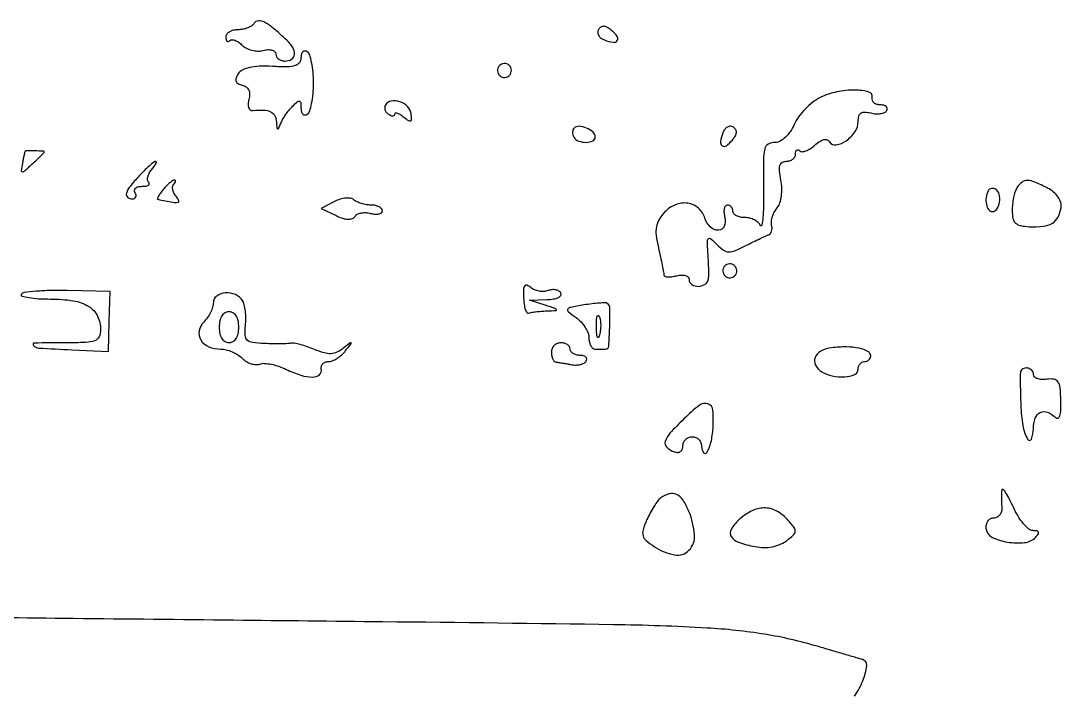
# Model space of a CAD drawing. Extents: x 0 to 5034, y 0 to 2560.
# Drawn here: x 2752.2 to 2918.4, y 968.2 to 1075.4 of the extents above; entities that cross this region are included whole.
import ezdxf

# ---------------------------------------------------------------- set-up
doc = ezdxf.new("R2010")
doc.units = 0

msp = doc.modelspace()

# ---------------------------------------------------------------- linework, layer by layer
for points in [[(2789.530011, 1075.048558, -0.107553), (2789.141851, 1074.646536, -0.051006), (2788.502165, 1074.308014, -0.047243), (2787.731514, 1074.077712, -0.049033), (2786.940983, 1074, 0.058189), (2786.198629, 1073.913314, 0.077332), (2785.570164, 1073.657292, 0.09607), (2785.14908, 1073.278359, 0.163043), (2785, 1072.833333, 0.053143), (2785.043185, 1072.428169, 0.159886), (2785.181845, 1072.19122, 0.258189), (2785.384153, 1072.146212, 0.125392), (2785.619048, 1072.285714, -0.206305), (2785.957665, 1072.420373, -0.082881), (2786.456737, 1072.322429, -0.063207), (2787.034085, 1072.017868, -0.043461), (2787.601457, 1071.5414, 0.080994), (2788.272204, 1071.058727, 0.055003), (2789.156998, 1070.733512, 0.054132), (2790.109534, 1070.604932, 0.070566), (2790.982409, 1070.705651, -0.0489), (2791.766661, 1070.830649, -0.086309), (2792.416412, 1070.757666, -0.127333), (2792.840282, 1070.505109, -0.197546), (2793, 1070.116631, 0.133328), (2793.115603, 1069.69081, 0.100509), (2793.440625, 1069.32801, 0.087528), (2793.926814, 1069.083904, 0.072803), (2794.5, 1069, 0.1468), (2795.502621, 1069.300852, 0.232512), (2795.947765, 1070.059102, 0.154932), (2795.687358, 1071.154151, 0.068979), (2794.746074, 1072.321429, 0.012748), (2792.581715, 1074.254203, 0.05548), (2791.157849, 1075.212917, 0.129284), (2790.194089, 1075.433098, 0.251268)], [(2844.525646, 1074.041495, 0.14583), (2844.403921, 1073.591099, 0.123842), (2844.536794, 1073.114873, 0.101013), (2844.914532, 1072.684072, 0.070914), (2845.479746, 1072.369399, 0.051311), (2846.848815, 1071.999508, 0.281237), (2847.527978, 1072.276275, 0.330472), (2847.526089, 1072.944842, 0.059295), (2846.613194, 1073.906058, 0.042311), (2845.929072, 1074.382325, 0.115204), (2845.367844, 1074.552364, 0.161769), (2844.906961, 1074.431745, 0.11057)], [(2797, 1069.51294, -0.162891), (2796.743243, 1068.745728, -0.159883), (2796.074583, 1068.280554, -0.071732), (2794.783445, 1068.088691, -0.014006), (2792.426844, 1068.144571, 0.020736), (2790.333078, 1068.166038, 0.046355), (2788.755125, 1067.969592, 0.064725), (2787.632062, 1067.565017, 0.135089), (2786.953176, 1066.940648, 0.05811), (2786.633602, 1066.26632, 0.172722), (2786.641461, 1065.76241, 0.184335), (2786.962643, 1065.39786, 0.067481), (2787.619116, 1065.158807, -0.100719), (2788.24502, 1064.882874, -0.130277), (2788.645737, 1064.402969, -0.111915), (2788.79241, 1063.727152, -0.061726), (2788.680189, 1062.885042, 0.048585), (2788.55828, 1062.123255, 0.103722), (2788.644075, 1061.536196, 0.162379), (2788.919626, 1061.191069, 0.175991), (2789.337405, 1061.094718, -0.034859), (2791.05554, 1061.184243, -0.110555), (2792.167566, 1060.91465, -0.163261), (2792.811337, 1060.275587, -0.105468), (2793.078947, 1059.25, 0.008482), (2793.136028, 1058.331209, 0.283938), (2793.260728, 1058.161014, 0.404065), (2793.422768, 1058.226271, 0.011473), (2793.739662, 1058.982143, -0.036655), (2794.058256, 1059.646226, -0.019298), (2794.54395, 1060.422321, -0.019097), (2795.105324, 1061.182688, -0.027818), (2795.660714, 1061.803571, -0.016884), (2796.405734, 1062.499905, -0.237293), (2796.75, 1062.588507, -0.323273), (2796.95501, 1062.360065, -0.026519), (2797, 1061.512412, 0.062646), (2797.072889, 1060.932943, 0.133019), (2797.29375, 1060.542457, 0.191608), (2797.620647, 1060.399234, 0.148039), (2798, 1060.5, 0.178843), (2798.388765, 1060.997543, 0.027992), (2798.70625, 1062.223689, 0.028151), (2798.926872, 1063.776785, 0.021209), (2799, 1065.5, 0.021209), (2798.926872, 1067.223215, 0.028151), (2798.70625, 1068.776311, 0.027992), (2798.388765, 1070.002457, 0.178843), (2798, 1070.5, 0.144876), (2797.620545, 1070.603313, 0.191532), (2797.29375, 1070.46499, 0.135042), (2797.073016, 1070.082537, 0.063834)], [(2828.552786, 1068.08541, 0.099038), (2828.401684, 1067.679226, 0.097945), (2828.417584, 1067.244476, 0.097945), (2828.597789, 1066.848514, 0.099038), (2828.91459, 1066.552786, 0.099038), (2829.320774, 1066.401684, 0.097945), (2829.755524, 1066.417584, 0.097945), (2830.151486, 1066.597789, 0.099038), (2830.447214, 1066.91459, 0.099038), (2830.598316, 1067.320774, 0.097945), (2830.582416, 1067.755524, 0.097945), (2830.402211, 1068.151486, 0.099038), (2830.08541, 1068.447214, 0.099038), (2829.679226, 1068.598316, 0.097945), (2829.244476, 1068.582416, 0.097945), (2828.848514, 1068.402211, 0.099038)], [(2879.951068, 1063.179438, 0.05304), (2878.755202, 1062.434678, 0.034403), (2877.542046, 1061.345151, 0.034445), (2876.492217, 1060.102272, 0.054006), (2875.792204, 1058.892685, -0.046416), (2875.170092, 1057.779152, -0.051888), (2874.373025, 1056.84416, -0.058635), (2873.525046, 1056.207459, -0.132494), (2872.755889, 1056, 0.128258), (2871.637035, 1055.708195, 0.214063), (2871.066924, 1054.940536, 0.053363), (2870.87088, 1053.172021, 0.002838), (2870.881649, 1047.5, -0.008362), (2870.861328, 1045.27904, -0.019828), (2870.753101, 1043.629688, -0.043771), (2870.584126, 1042.763505, -0.702285), (2870.380216, 1042.75, 0.110401), (2870.029703, 1043.228395, 0.062333), (2869.430959, 1043.632812, 0.057594), (2868.690322, 1043.906939, 0.059928), (2867.916667, 1044, -0.050201), (2867.183242, 1044.073823, -0.070178), (2866.563021, 1044.29375, -0.090315), (2866.145793, 1044.61825, -0.184457), (2866, 1045, 0.089443), (2865.931152, 1045.381793, 0.095162), (2865.733751, 1045.70625, 0.099841), (2865.439407, 1045.923325, 0.10954), (2865.09362, 1046, 0.24384), (2864.789795, 1045.842465, 0.106581), (2864.607123, 1045.4125, 0.070464), (2864.575635, 1044.766322, 0.040966), (2864.710251, 1044, -0.16515), (2864.610099, 1042.602963, -0.292406), (2863.693584, 1041.971987, -0.205161), (2862.407641, 1042.471826, -0.122618), (2861.534269, 1043.892029, 0.135229), (2860.487273, 1045.503553, 0.145409), (2858.790584, 1046.296142, 0.134412), (2856.829825, 1046.061703, 0.109067), (2855.080215, 1044.855726, 0.051816), (2854.189908, 1043.675997, 0.092973), (2853.766687, 1042.543135, 0.07536), (2853.737003, 1041.174145, 0.024887), (2854.095168, 1039.189196, -0.003053), (2854.425181, 1037.728346, -0.004013), (2854.707516, 1036.39089, -0.002944), (2854.928301, 1035.267904, -0.037996), (2854.976143, 1034.84362, 0.303428), (2855.130394, 1034.630062, 0.072694), (2855.580492, 1034.533686, 0.050917), (2856.231592, 1034.557098, 0.029531), (2857, 1034.710251, -0.049804), (2857.774564, 1034.832273, -0.086529), (2858.419321, 1034.757209, -0.126717), (2858.841221, 1034.503955, -0.197013), (2859, 1034.116631, 0.254514), (2859.43667, 1033.314349, 0.155439), (2860.503762, 1033.02419, 0.141733), (2861.612375, 1033.397122, 0.223654), (2862.105963, 1034.25, 0.021115), (2862.134306, 1034.918967, 0.005587), (2862.12248, 1035.988799, 0.005659), (2862.081611, 1037.206685, 0.005791), (2862.013394, 1038.413997, -0.007557), (2861.9172, 1040.230308, -0.228072), (2862.094824, 1040.638233, -0.375867), (2862.448689, 1040.63561, -0.014733), (2863.47144, 1039.671417, 0.042878), (2864.506547, 1038.8001, 0.146697), (2865.33192, 1038.524128, 0.109061), (2866.315881, 1038.709188, 0.018523), (2868.053531, 1039.527682, -0.003948), (2869.228897, 1040.123771, -0.004782), (2870.341072, 1040.663612, -0.004074), (2871.284332, 1041.100994, -0.032552), (2871.732736, 1041.270262, 0.16239), (2871.997471, 1041.458397, 0.087559), (2872.175704, 1041.821495, 0.071488), (2872.242695, 1042.300647, 0.055533), (2872.18234, 1042.824189, -0.087859), (2872.151494, 1043.434979, -0.046298), (2872.315783, 1044.178958, -0.044149), (2872.632597, 1044.932264, -0.05164), (2873.06363, 1045.57667, 0.094287), (2873.490896, 1046.350102, 0.046302), (2873.741844, 1047.450849, 0.042379), (2873.801305, 1048.7176, 0.03992), (2873.649504, 1050.002481, -0.022924), (2873.425867, 1051.466776, -0.097781), (2873.504307, 1052.343557, -0.188877), (2873.871561, 1052.819185, -0.135805), (2874.525, 1053, 0.07758), (2875.088482, 1053.087959, 0.090119), (2875.566719, 1053.342708, 0.100778), (2875.886428, 1053.721731, 0.125614), (2876, 1054.166667, -0.058615), (2876.047153, 1054.567514, -0.175975), (2876.196474, 1054.794151, -0.251921), (2876.414422, 1054.826258, -0.109963), (2876.668848, 1054.664485, 0.217438), (2877.050804, 1054.521941, 0.071896), (2877.649961, 1054.652512, 0.055963), (2878.357463, 1055.011832, 0.038477), (2879.069571, 1055.562961, -0.036952), (2879.856549, 1056.175876, -0.093125), (2880.52228, 1056.458998, -0.149249), (2881.051493, 1056.416614, -0.161635), (2881.447083, 1056.085621, 0.307773), (2882.501281, 1055.614747, 0.111967), (2884.086713, 1056.28519, 0.088337), (2885.504966, 1057.743411, 0.149931), (2886, 1059.357178, -0.062805), (2886.108359, 1060.216438, -0.183205), (2886.44672, 1060.697192, -0.165137), (2887.046866, 1060.861869, -0.049105), (2887.999004, 1060.710511, 0.046215), (2888.805232, 1060.577577, 0.054994), (2889.575304, 1060.607491, 0.064046), (2890.198685, 1060.78447, 0.15438), (2890.558021, 1061.09388, 0.159385), (2890.641142, 1061.437314, 0.191145), (2890.495569, 1061.733827, 0.126121), (2890.115829, 1061.934315, 0.05878), (2889.559017, 1062, -0.072675), (2888.981902, 1062.08433, -0.105331), (2888.531399, 1062.330487, -0.128594), (2888.278, 1062.696897, -0.142942), (2888.25, 1063.125061, 0.395571), (2887.699937, 1064.053818, 0.069153), (2885.492398, 1064.375359, 0.053637), (2882.593101, 1064.082646, 0.060883)], [(2810.487659, 1061.980032, 0.11997), (2810.367385, 1061.61064, 0.100694), (2810.418751, 1061.200977, 0.091961), (2810.634841, 1060.813618, 0.08142), (2810.983688, 1060.510081, 0.047815), (2811.373526, 1060.317898, 0.1041), (2811.701458, 1060.266654, 0.181382), (2811.913567, 1060.359172, 0.202874), (2812, 1060.563428, -0.353955), (2812.124404, 1060.717145, -0.137514), (2812.417039, 1060.698598, -0.062113), (2812.874209, 1060.471711, -0.027003), (2813.419707, 1060.066637, 0.020745), (2814.169066, 1059.495504, 0.26771), (2814.506256, 1059.466229, 0.30414), (2814.670821, 1059.738446, 0.024748), (2814.586578, 1060.611064, 0.163003), (2814.00755, 1061.754093, 0.114599), (2812.769116, 1062.514298, 0.126144), (2811.413431, 1062.611221, 0.212524)], [(2840.624952, 1058.291619, 0.112362), (2840.447014, 1058.008818, 0.077846), (2840.378206, 1057.63587, 0.072274), (2840.425746, 1057.232189, 0.073142), (2840.586203, 1056.86052, 0.166742), (2841.350977, 1056.233457, 0.091719), (2842.556368, 1056.022312, 0.10994), (2843.605693, 1056.266365, 0.288442), (2844, 1056.893011, 0.218838), (2843.648401, 1057.65787, 0.079209), (2842.605117, 1058.298867, 0.079214), (2841.414306, 1058.58367, 0.218914)], [(2864.369399, 1057.520254, 0.051311), (2863.999508, 1056.151185, 0.281237), (2864.276275, 1055.472022, 0.330472), (2864.944842, 1055.473911, 0.059295), (2865.906058, 1056.386806, 0.042311), (2866.382325, 1057.070928, 0.115204), (2866.552364, 1057.632156, 0.161769), (2866.431745, 1058.093039, 0.11057), (2866.041495, 1058.474354, 0.14583), (2865.591099, 1058.596079, 0.123842), (2865.114873, 1058.463206, 0.101013), (2864.684072, 1058.085468, 0.070914)], [(2752.923489, 1054.583333, 0.130461), (2752.885122, 1054.510226, 0.00159), (2752.767321, 1053.985041, 0.004607), (2752.638083, 1053.373478, 0.002982), (2752.499294, 1052.663615, 0.013514), (2752.316474, 1051.531399, 0.435721), (2752.475838, 1051.337824, 0.196426), (2752.82028, 1051.454927, 0.004983), (2754.075805, 1052.568603, 0.004762), (2754.813321, 1053.248934, 0.007405), (2755.434768, 1053.850836, 0.002905), (2755.953522, 1054.374433, 0.196196), (2756, 1054.488321, 0.400826), (2755.882633, 1054.611205, 0.003762), (2754.519567, 1054.66357, 0.004798), (2753.175168, 1054.692179, 0.213072)], [(2771.174314, 1050.685549, 0.018703), (2769.693062, 1048.985692, 0.096682), (2769.112659, 1047.88863, 0.302675), (2769.299136, 1047.272657, 0.173977), (2770.059017, 1047, 0.108972), (2770.413961, 1047.078288, 0.182303), (2770.6254, 1047.29375, 0.161196), (2770.656512, 1047.6179, 0.082592), (2770.5, 1048, -0.160037), (2770.408781, 1048.378998, -0.191086), (2770.570433, 1048.70625, -0.125741), (2770.991151, 1048.92753, -0.058574), (2771.60765, 1049, 0.03649), (2772.226345, 1049.045213, 0.101952), (2772.633129, 1049.193285, 0.238852), (2772.766285, 1049.410673, 0.219963), (2772.675343, 1049.657991, -0.171918), (2772.507446, 1050.010146, -0.082297), (2772.537806, 1050.516912, -0.066538), (2772.753708, 1051.095866, -0.050768), (2773.131121, 1051.657991, 0.038992), (2773.899731, 1052.746583, 0.747985), (2773.721099, 1052.939262, 0.074496), (2772.725094, 1052.243248, 0.014493)], [(2775, 1048.5, 0.016238), (2774.548829, 1047.918975, 0.030591), (2774.230202, 1047.41815, 0.038276), (2774.059718, 1047.045372, 0.458805), (2774.127555, 1046.923489, 0.004793), (2776.552314, 1046.44955, 0.088146), (2777.333408, 1046.443613, 0.490353), (2777.490636, 1046.737846, 0.068026), (2777.064483, 1047.422302, -0.054089), (2776.712762, 1047.953735, -0.069255), (2776.518232, 1048.506674, -0.084614), (2776.50299, 1048.995467, -0.163367), (2776.675343, 1049.342009, 0.039836), (2776.891063, 1049.595144, 0.114225), (2776.980183, 1049.806715, 0.250541), (2776.93555, 1049.941506, 0.192334), (2776.789111, 1050, 0.150923), (2776.504569, 1049.91211, 0.024644), (2776.039068, 1049.559375, 0.025234), (2775.516517, 1049.07434, 0.019861)], [(2906.754232, 1048.266312, 0.084697), (2906.436116, 1047.221291, 0.082939), (2906.479003, 1046.121909, 0.104464), (2906.84371, 1045.288862, 0.234312), (2907.437328, 1044.972506, 0.26629), (2908.162879, 1045.360605, 0.1021), (2908.575922, 1046.472687, 0.093314), (2908.533019, 1047.735512, 0.201974), (2907.980032, 1048.512341, 0.086456), (2907.629461, 1048.652808, 0.102024), (2907.272696, 1048.654687, 0.11056), (2906.965717, 1048.518222, 0.11748)], [(2911.359017, 1048.771885, 0.062899), (2911.067038, 1048.131767, 0.024527), (2910.822961, 1047.188744, 0.023814), (2910.655801, 1046.13007, 0.027253), (2910.6, 1045.107057, 0.051726), (2910.728808, 1043.865283, 0.154501), (2911.143345, 1043.12989, 0.138884), (2911.938029, 1042.721287, 0.038812), (2913.339279, 1042.550431, 0.037598), (2915.566194, 1042.62041, 0.108303), (2917.023406, 1043.1071, 0.140322), (2917.924107, 1044.066467, 0.082516), (2918.408257, 1045.575877, 0.106034), (2918.351675, 1046.43784, 0.08237), (2917.949311, 1047.289866, 0.070925), (2917.224939, 1048.07184, 0.050901), (2916.227466, 1048.72577, 0.019329), (2914.212488, 1049.674202, 0.098265), (2913.00443, 1049.925853, 0.16898), (2912.131516, 1049.631411, 0.089513)], [(2802.369642, 1046.562485), (2800.239284, 1045.434868), (2802.618969, 1044.311837, 0.031022), (2803.685769, 1043.887087, 0.068452), (2804.546673, 1043.730252, 0.10159), (2805.189779, 1043.83336, 0.165425), (2805.612186, 1044.181521, -0.137783), (2805.985957, 1044.525131, -0.06823), (2806.599841, 1044.737661, -0.059748), (2807.345512, 1044.795708, -0.053579), (2808.112859, 1044.680738, 0.043566), (2808.835817, 1044.557604, 0.074391), (2809.445652, 1044.598454, 0.111697), (2809.850356, 1044.787926, 0.231629), (2810, 1045.09362, 0.189982), (2809.863567, 1045.439729, 0.088565), (2809.47125, 1045.733751, 0.068382), (2808.888861, 1045.933187, 0.048382), (2808.2, 1046, -0.040918), (2807.441133, 1046.062207, -0.033651), (2806.649688, 1046.248234, -0.034867), (2805.942539, 1046.520753, -0.07249), (2805.45, 1046.845051, 0.144689), (2804.931469, 1047.088921, 0.061002), (2804.154409, 1047.112534, 0.053131), (2803.257314, 1046.932888, 0.045786)], [(2864.552786, 1036.08541, 0.099038), (2864.401684, 1035.679226, 0.097945), (2864.417584, 1035.244476, 0.097945), (2864.597789, 1034.848514, 0.099038), (2864.91459, 1034.552786, 0.099038), (2865.320774, 1034.401684, 0.097945), (2865.755524, 1034.417584, 0.097945), (2866.151486, 1034.597789, 0.099038), (2866.447214, 1034.91459, 0.099038), (2866.598316, 1035.320774, 0.097945), (2866.582416, 1035.755524, 0.097945), (2866.402211, 1036.151486, 0.099038), (2866.08541, 1036.447214, 0.099038), (2865.679226, 1036.598316, 0.097945), (2865.244476, 1036.582416, 0.097945), (2864.848514, 1036.402211, 0.099038)], [(2752.344738, 1031.75, 0.496919), (2752.457847, 1031.457958, 0.029911), (2753.524974, 1031.220313, 0.026062), (2755.076517, 1031.053339, 0.013774), (2757.012412, 1031, -0.038354), (2760.64355, 1030.72105, -0.10021), (2763.087932, 1029.820199, -0.141845), (2764.491559, 1028.271002, -0.114073), (2765, 1026.071429, -0.111578), (2764.749646, 1024.963516, -0.196436), (2764.066092, 1024.341387, -0.078683), (2762.629143, 1024.059942, -0.009093), (2759.333333, 1024, 0.004044), (2754.413426, 1023.960205, 0.652477), (2754.253544, 1023.580345, 0.190553), (2755.123989, 1023.174414, 0.003382), (2760.378471, 1022.89561), (2766.256943, 1022.623557), (2766.378471, 1027.411955), (2766.5, 1032.200352), (2759.653755, 1032.350176, 0.010366), (2756.996729, 1032.353231, 0.015589), (2754.682656, 1032.235677, 0.010396), (2752.79875, 1032.041475, 0.227412)], [(2832.556958, 1031.190196, 0.023698), (2832.649612, 1030.176345, 0.042778), (2832.834779, 1029.363683, 0.05996), (2833.07442, 1028.840203, 0.360073), (2833.337361, 1028.75, -0.051054), (2833.726675, 1028.853044, -0.009311), (2834.466287, 1028.955844, -0.009932), (2835.339997, 1029.043173, -0.008872), (2836.25, 1029.09968, 0.003158), (2837.746331, 1029.175444, 0.47836), (2837.833864, 1029.297662, 0.25058), (2837.685939, 1029.452707, 0.001977), (2836, 1030), (2833.5, 1030.80064), (2836.309017, 1030.90032, 0.033357), (2837.345044, 1031.006531, 0.068985), (2838.119267, 1031.25164, 0.128728), (2838.515732, 1031.585852, 0.30057), (2838.526992, 1031.956326, 0.127958), (2838.189531, 1032.278798, 0.080917), (2837.67461, 1032.464822, 0.071976), (2837.065469, 1032.490109, 0.066144), (2836.45524, 1032.34445, -0.079308), (2835.794894, 1032.204997, -0.056086), (2835.037111, 1032.252204, -0.055639), (2834.301599, 1032.468038, -0.074167), (2833.706861, 1032.82832, 0.075704), (2833.099498, 1033.193718, 0.350713), (2832.733029, 1033.086696, 0.147315), (2832.545808, 1032.520823, 0.017686)], [(2783, 1030.428571, -0.076581), (2782.890221, 1029.716025, -0.038308), (2782.549236, 1028.867986, -0.036889), (2782.052753, 1028.025708, -0.044786), (2781.465483, 1027.322625, 0.15017), (2780.714483, 1025.905393, 0.190301), (2780.987632, 1024.461231, 0.155008), (2782.26702, 1023.383199, 0.098472), (2784.193873, 1023, -0.062058), (2785.046645, 1022.893748, -0.039114), (2785.998487, 1022.571856, -0.038835), (2786.89954, 1022.100553, -0.056521), (2787.600367, 1021.54249, 0.060151), (2788.260521, 1021.024576, 0.057362), (2789.035345, 1020.668771, 0.061929), (2789.802851, 1020.519423, 0.109154), (2790.438682, 1020.614844, -0.107757), (2791.162132, 1020.725456, -0.034352), (2792.2482, 1020.581652, -0.032471), (2793.470988, 1020.249496, -0.031033), (2794.659743, 1019.757787, 0.035268), (2796.985596, 1018.818702, 0.080164), (2798.853426, 1018.530198, 0.16922), (2799.934108, 1018.91491, 0.281656), (2800.25, 1019.795455, -0.115763), (2800.261872, 1020.254458, -0.124649), (2800.478094, 1020.646165, -0.115506), (2800.870806, 1020.908202, -0.089844), (2801.377555, 1021, 0.098298), (2802.003727, 1021.124303, 0.043727), (2802.753609, 1021.514063, 0.041028), (2803.500587, 1022.080435, 0.043773), (2804.127555, 1022.75, 0.001576), (2805.007528, 1023.879363, 0.376965), (2805.000012, 1023.999988, 0.378209), (2804.87964, 1024.007754, 0.001579), (2803.750904, 1023.128305, -0.056479), (2802.735818, 1022.502857, -0.099501), (2801.782834, 1022.268611, -0.081118), (2800.681943, 1022.400468, -0.02791), (2799.163195, 1022.932402, 0.015121), (2798.009525, 1023.369889, 0.017717), (2796.890439, 1023.712128, 0.016859), (2795.933357, 1023.933844, 0.095495), (2795.412291, 1023.935676, -0.037705), (2794.870731, 1023.875029, -0.005845), (2793.791159, 1023.848621, -0.006487), (2792.514674, 1023.848889, -0.005603), (2791.174634, 1023.881579, -0.021978), (2789.25571, 1024.034543, -0.159711), (2788.430449, 1024.423305, -0.196171), (2788.086323, 1025.180867, -0.035884), (2788.137788, 1026.750601, 0.02889), (2788.191341, 1027.895347, 0.027335), (2788.11473, 1029.060224, 0.028409), (2787.931763, 1030.082346, 0.080081), (2787.654137, 1030.750601, 0.157769), (2786.532788, 1031.703301, 0.115607), (2784.910341, 1031.966981, 0.138492), (2783.539108, 1031.475257, 0.242399)], [(2842.193442, 1030.045849, 0.006219), (2840.038656, 1029.662546, 0.209859), (2839.618593, 1029.373811, 0.378356), (2839.684594, 1028.985896, 0.014506), (2840.943442, 1028.029241, -0.051185), (2841.730222, 1027.334845, -0.045338), (2842.395886, 1026.467865, -0.047933), (2842.851433, 1025.567466, -0.093419), (2843, 1024.779241, 0.054248), (2843.074067, 1024.098578, 0.073949), (2843.29375, 1023.522652, 0.093597), (2843.618433, 1023.136147, 0.173062), (2844, 1023), (2844.902083, 1023), (2845.666667, 1023, 0.391028), (2846.148752, 1023.445071, 0.011388), (2846.321003, 1026.462259, 0.012787), (2846.347191, 1029.479144, 0.238492), (2845.916667, 1030.295849, 0.162357), (2845.60982, 1030.389266, 0.010167), (2844.651095, 1030.344449, 0.014156), (2843.490475, 1030.233441, 0.009985)], [(2787, 1026.5, -0.04716), (2786.90137, 1025.456621, -0.088208), (2786.6, 1024.666667, -0.118484), (2786.11998, 1024.177821, -0.140575), (2785.5, 1024, -0.140575), (2784.88002, 1024.177821, -0.118484), (2784.4, 1024.666667, -0.088208), (2784.09863, 1025.456621, -0.04716), (2784, 1026.5, -0.04716), (2784.09863, 1027.543379, -0.088208), (2784.4, 1028.333333, -0.118484), (2784.88002, 1028.822179, -0.140575), (2785.5, 1029, -0.140575), (2786.11998, 1028.822179, -0.118484), (2786.6, 1028.333333, -0.088208), (2786.90137, 1027.543379, -0.04716)], [(2844.692991, 1025.269032, -0.087174), (2844.51666, 1024.883358, -0.597527), (2844.356533, 1024.900903, -0.080377), (2844.235556, 1025.431793, -0.012823), (2844.194949, 1026.5, -0.014395), (2844.212705, 1027.580113, -0.052471), (2844.315079, 1028.257153, -0.333666), (2844.47713, 1028.386009, -0.31318), (2844.655937, 1028.269032, -0.06278), (2844.814405, 1027.671085, -0.030339), (2844.872264, 1026.880008, -0.029507), (2844.832894, 1026.036634, -0.037336)], [(2837, 1022.5, 0.04767), (2837.055387, 1021.920381, 0.063463), (2837.220313, 1021.41815, 0.078959), (2837.463189, 1021.064382, 0.179364), (2837.75, 1020.923489, -0.012202), (2838.150861, 1020.872684, -0.003176), (2838.792584, 1020.771216, -0.003226), (2839.522549, 1020.646195, -0.003291), (2840.246029, 1020.512555, 0.05232), (2840.955656, 1020.452308, 0.056266), (2841.64454, 1020.543956, 0.063249), (2842.211855, 1020.764654, 0.130709), (2842.555046, 1021.089067, 0.158234), (2842.639437, 1021.434354, 0.191241), (2842.494695, 1021.732413, 0.126796), (2842.11557, 1021.933932, 0.059147), (2841.559017, 1022, -0.062283), (2840.962904, 1022.074545, -0.080552), (2840.457961, 1022.29375, -0.097988), (2840.120018, 1022.618621, -0.153634), (2840, 1023, 0.148195), (2839.884432, 1023.381354, 0.098894), (2839.559375, 1023.70625, 0.082425), (2839.073457, 1023.925306, 0.064853), (2838.5, 1024, 0.099038), (2837.927543, 1023.885486, 0.097945), (2837.440625, 1023.559375, 0.097945), (2837.114514, 1023.072457, 0.099038)], [(2881.75, 1023.20153, 0.088783), (2880.047319, 1022.678374, 0.179507), (2879.114231, 1021.65722, 0.224528), (2879.182547, 1020.451451, 0.130456), (2880.199502, 1019.376701, 0.087946), (2881.870587, 1018.712861, 0.065416), (2883.854474, 1018.569676, 0.078977), (2885.457809, 1018.921859, 0.3085), (2886, 1019.716978, -0.076394), (2886.075332, 1020.207152, -0.089507), (2886.29375, 1020.623112, -0.100753), (2886.618636, 1020.901182, -0.127454), (2887, 1021, 0.087079), (2887.381835, 1021.067007, 0.094306), (2887.70625, 1021.25949, 0.100175), (2887.923249, 1021.546387, 0.11244), (2888, 1021.883369, 0.276932), (2887.55258, 1022.629232, 0.07069), (2886.172277, 1023.131527, 0.051407), (2884.155654, 1023.344333, 0.030862)], [(2911.907263, 1019.25, 0.032083), (2911.878138, 1018.755937, 0.002362), (2911.891696, 1017.398438, 0.00328), (2911.926164, 1015.77824, 0.002481), (2911.984497, 1014, 0.031683), (2912.310836, 1010.783062, 0.083782), (2913.06165, 1008.602562, 0.634338), (2913.679081, 1008.638763, 0.095706), (2914, 1010.3, -0.083857), (2914.279303, 1011.953651, -0.197103), (2915.093527, 1012.874801, -0.215861), (2916.257941, 1012.91268, -0.09866), (2917.55, 1012.048764, 0.31483), (2917.924906, 1011.982076, 0.213534), (2918.220244, 1012.321491, 0.06421), (2918.380335, 1013.27073, 0.017367), (2918.386606, 1014.798764, 0.017685), (2918.251306, 1016.845983, 0.121802), (2917.91419, 1017.787694, 0.214671), (2917.273471, 1018.190907, 0.071161), (2916.136606, 1018.187142, -0.047161), (2915.31857, 1018.145269, -0.073753), (2914.627628, 1018.2784, -0.102777), (2914.166246, 1018.556487, -0.208844), (2914, 1018.937142, 0.197929), (2913.718648, 1019.620038, 0.161581), (2913.007931, 1019.979977, 0.178816), (2912.274971, 1019.827202, 0.225822)], [(2858.153297, 1011.845617, 0.014071), (2855.930546, 1009.546639, 0.108667), (2855.186445, 1008.258766, 0.276706), (2855.398283, 1007.363993, 0.108426), (2856.5, 1006.638374, 0.075244), (2857.114961, 1006.503306, 0.151899), (2857.592642, 1006.617923, 0.166113), (2857.893789, 1006.972145, 0.094119), (2858, 1007.531385, -0.10122), (2858.114629, 1008.091819, -0.098432), (2858.440625, 1008.568594, -0.097416), (2858.927495, 1008.887999, -0.096899), (2859.5, 1009, -0.103052), (2860.072373, 1008.880765, -0.098802), (2860.559375, 1008.542039, -0.09695), (2860.885705, 1008.036055, -0.095165), (2861, 1007.440983, 0.148067), (2861.29807, 1006.456511, 0.544986), (2861.821958, 1006.464459, 0.084255), (2862.487294, 1008.085174, 0.038566), (2862.817142, 1010.354531, 0.037409), (2862.795231, 1013.261442, 0.303603), (2862.007451, 1014.25205, 0.247747), (2860.62622, 1014.006024, 0.02804)], [(2908.93625, 1000.5, 0.030991), (2908.884153, 999.996399, 0.011322), (2908.870909, 999.279688, 0.011174), (2908.891762, 998.493326, 0.013129), (2908.947704, 997.75, -0.083548), (2908.90398, 997.081723, -0.101731), (2908.640328, 996.514063, -0.112436), (2908.1995, 996.135701, -0.121939), (2907.651342, 996, 0.119153), (2907.098683, 995.866402, 0.122179), (2906.674044, 995.495818, 0.108833), (2906.439521, 994.930596, 0.079901), (2906.427931, 994.25, 0.250853), (2907.375867, 992.960742, 0.069941), (2909.846683, 992.181296, 0.066998), (2912.572834, 992.093675, 0.172618), (2914.327158, 992.927158, 0.037287), (2914.763084, 993.433447, 0.251765), (2914.808676, 993.75, 0.269982), (2914.571334, 993.947155, 0.041468), (2913.935251, 994, -0.176897), (2913.259157, 994.246925, -0.04303), (2912.406143, 995.101562, -0.038837), (2911.538801, 996.314414, -0.030291), (2910.786656, 997.75, 0.012798), (2910.127737, 999.122335, 0.029773), (2909.548513, 1000.104687, 0.064714), (2909.137513, 1000.571845, 0.587854)], [(2854.479646, 999.234687, 0.07465), (2854.007778, 998.774316, 0.019869), (2853.405038, 997.910039, 0.019691), (2852.79054, 996.860929, 0.019142), (2852.254244, 995.756935, 0.027993), (2851.650299, 994.14241, 0.145184), (2851.637461, 993.20071, 0.149738), (2852.140036, 992.420043, 0.030385), (2853.47543, 991.424142, 0.098546), (2856.66614, 990.136462, 0.251925), (2858.967944, 990.864806, 0.215767), (2859.863634, 993.35136, 0.078517), (2858.967237, 997.079098, 0.045766), (2858.025962, 998.868869, 0.137701), (2856.99953, 999.771813, 0.179899), (2855.83402, 999.879119, 0.090209)], [(2866.873265, 995.667301, 0.075272), (2865.704638, 994.193786, 0.277656), (2865.729044, 993.054348, 0.173464), (2866.880012, 992.1533, 0.031881), (2869.53125, 991.456657, 0.044082), (2870.907074, 991.311517, 0.04876), (2872.240132, 991.418986, 0.051622), (2873.456531, 991.770136, 0.063435), (2874.486725, 992.347588, 0.021755), (2875.675901, 993.311379, 0.203003), (2875.954268, 993.894117, 0.180463), (2875.746573, 994.538048, 0.01662), (2874.644283, 995.840569, 0.090736), (2872.889014, 997.186757, 0.124531), (2870.95771, 997.629787, 0.114192), (2868.923273, 997.110975, 0.068339)]]:
    msp.add_lwpolyline(points, format="xyb", close=True)
msp.add_lwpolyline([(2885.420005, 967.590317, 0.057044), (2886.740763, 970.034259, 0.064707), (2887.35832, 972.430196, 0.374577), (2886.684473, 973.428439, -0.005499), (2885.932582, 973.637521, -0.000513), (2884.085439, 974.175171, -0.000659), (2881.884301, 974.821461, -0.000518), (2879.5, 975.527631, 0.032284), (2871.075143, 977.450865, 0.025944), (2861.831339, 978.453232, 0.01047), (2846.908468, 978.978724, 0.000971), (2810, 979.433397, -0.000078), (2786.22375, 979.683837, -0.000063), (2760.66875, 979.96021, -0.000063), (2737.067284, 980.221418, -0.000163)], format="xyb")

doc.saveas('drawing.dxf')
